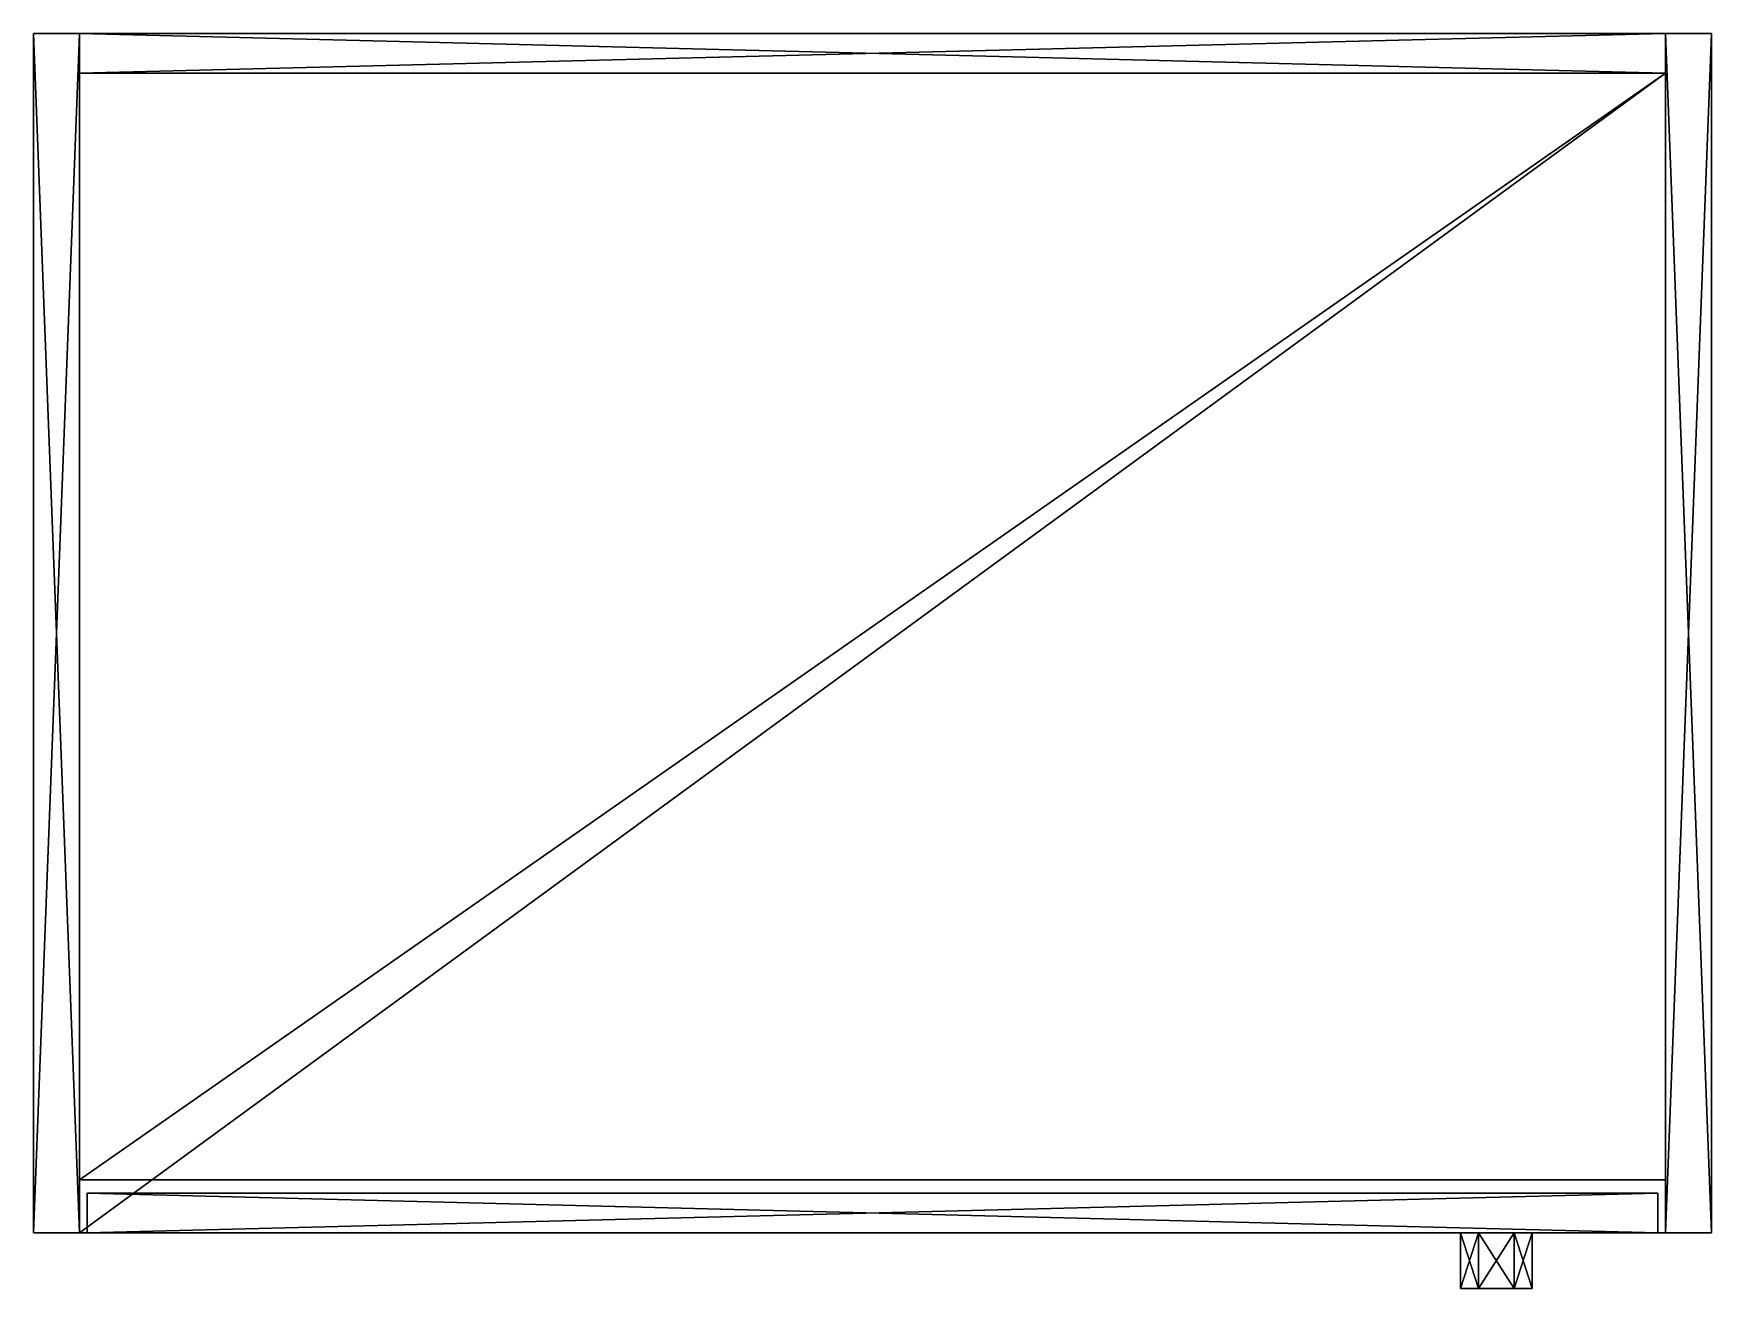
# Model space of a CAD drawing. Extents: x -128 to 107, y -24 to 22.
# Drawn here: x 46.6 to 107, y -23.6 to 21.6 of the extents above; entities that cross this region are included whole.
import ezdxf

# ---------------------------------------------------------------- set-up
doc = ezdxf.new("R2010")
doc.units = 0
doc.layers.add('CABINET03', color=81, linetype='CONTINUOUS')
doc.layers.add('DOOR', color=112, linetype='CONTINUOUS')

msp = doc.modelspace()

# ---------------------------------------------------------------- meshes
at = {"layer": 'CABINET03', "color": 81}
mesh = msp.add_polyface(dxfattribs=at)
corners = [(105.342346, -21.597061, -0.000003), (105.342346, 21.597015, -0.000003), (105.342346, 21.597065, 168.943558), (105.342346, -21.597029, 168.943558), (106.993103, -21.597061, -0.000003), (106.993103, 21.597015, -0.000003), (106.993103, 21.597065, 168.943558), (106.993103, -21.597029, 168.943558), (46.559631, -21.597061, -0.000003), (46.559631, 21.597015, -0.000003), (46.559631, 21.597065, 168.943558), (46.559631, -21.597029, 168.943558), (48.210449, -21.597061, -0.000003), (48.210449, 21.597015, -0.000003), (48.210388, 21.597065, 168.943558), (48.210449, -21.597029, 168.943558), (48.210388, 20.170197, 0.282933), (105.342346, 20.170197, 0.282933), (105.342346, 20.170216, 168.943558), (48.210388, 20.170216, 168.943558), (48.210388, 21.597015, 0.282933), (105.342346, 21.597015, 0.282933), (105.342346, 21.597065, 168.943558), (48.210388, 21.597065, 168.943558), (48.210388, -21.597029, 168.967514), (48.210388, 20.170216, 168.967514), (105.342346, 20.170216, 168.967514), (105.342346, -21.597029, 168.967514), (48.210388, -21.597029, 167.316727), (48.210388, 20.170216, 167.316727), (105.342346, 20.170216, 167.316727), (105.342346, -21.597029, 167.316727), (48.210388, -19.685305, 10.290875), (48.210388, 20.170166, 10.29087), (105.342346, 20.170168, 10.29087), (105.342346, -19.685305, 10.290875), (48.210388, -19.685305, 8.640088), (48.210388, 20.170166, 8.640082), (105.342346, 20.170168, 8.640098), (105.342346, -19.685305, 8.640088), (48.210388, -19.68528, 125.344582), (48.210388, 20.170191, 125.344574), (105.342346, 20.170193, 125.344574), (105.342346, -19.68528, 125.344582), (48.210388, -19.685282, 123.693794), (48.210388, 20.170191, 123.693787), (105.342346, 20.170193, 123.693802), (105.342346, -19.685282, 123.693794), (48.210388, -19.685284, 84.985428), (48.210388, 20.170187, 84.98542), (105.342346, 20.170189, 84.98542), (105.342346, -19.685284, 84.985428), (48.210388, -19.685299, 83.334648), (48.210388, 20.170189, 83.334625), (105.342346, 20.170189, 83.334641), (105.342346, -19.685299, 83.334648), (48.210388, -19.685303, 42.819157), (48.210388, 20.17017, 42.819149), (105.342346, 20.17017, 42.819145), (105.342346, -19.685303, 42.819153), (48.210388, -19.685303, 41.168365), (48.210388, 20.17017, 41.168354), (105.342346, 20.17017, 41.168369), (105.342346, -19.685303, 41.168365)]
mesh.append_faces([[corners[k] for k in face] for face in [(0, 2, 1), (0, 5, 4), (1, 6, 5), (2, 7, 6), (3, 4, 7), (8, 10, 9), (8, 13, 12), (9, 14, 13), (10, 15, 14), (11, 12, 15), (16, 18, 19), (16, 21, 17), (17, 22, 18), (18, 23, 19), (19, 20, 16), (20, 22, 21), (24, 26, 25), (24, 29, 28), (25, 30, 29), (26, 31, 30), (27, 28, 31), (32, 34, 33), (32, 37, 36), (33, 38, 37), (34, 39, 38), (35, 36, 39), (40, 42, 41), (40, 45, 44), (41, 46, 45), (42, 47, 46), (43, 44, 47), (48, 50, 49), (48, 53, 52), (49, 54, 53), (50, 55, 54), (51, 52, 55), (56, 58, 57), (56, 61, 60), (57, 62, 61), (58, 63, 62), (59, 60, 63)]], dxfattribs={"vtx0": -1})
mesh.append_faces([[corners[k] for k in face] for face in [(5, 6, 4), (13, 14, 12), (29, 30, 28), (37, 38, 36), (45, 46, 44), (53, 54, 52), (61, 62, 60)]], dxfattribs={"vtx1": -1})
mesh.append_faces([[corners[k] for k in face] for face in [(0, 3, 2), (0, 1, 5), (1, 2, 6), (2, 3, 7), (3, 0, 4), (6, 7, 4), (8, 11, 10), (8, 9, 13), (9, 10, 14), (10, 11, 15), (11, 8, 12), (14, 15, 12), (16, 17, 18), (16, 20, 21), (17, 21, 22), (18, 22, 23), (19, 23, 20), (20, 23, 22), (24, 27, 26), (24, 25, 29), (25, 26, 30), (26, 27, 31), (27, 24, 28), (30, 31, 28), (32, 35, 34), (32, 33, 37), (33, 34, 38), (34, 35, 39), (35, 32, 36), (38, 39, 36), (40, 43, 42), (40, 41, 45), (41, 42, 46), (42, 43, 47), (43, 40, 44), (46, 47, 44), (48, 51, 50), (48, 49, 53), (49, 50, 54), (50, 51, 55), (51, 48, 52), (54, 55, 52), (56, 59, 58), (56, 57, 61), (57, 58, 62), (58, 59, 63), (59, 56, 60), (62, 63, 60)]], dxfattribs={"vtx2": -1})
at = {"layer": 'DOOR', "color": 112}
mesh = msp.add_polyface(dxfattribs=at)
corners = [(48.49329, -21.597052, 8.640081), (105.059586, -21.597052, 8.640081), (105.059586, -21.597029, 167.106812), (48.49329, -21.597029, 167.106812), (48.49329, -20.170233, 8.64008), (105.059586, -20.170233, 8.64008), (105.059586, -20.170179, 167.106812), (48.49329, -20.170179, 167.106812), (99.24678, -21.597027, 89.178741), (100.537102, -21.597027, 89.178741), (99.891945, -21.597027, 90.296196), (98.601624, -21.597027, 90.296196), (97.956459, -21.597027, 89.178741), (98.601624, -21.597027, 88.061295), (99.891945, -21.597027, 88.061295), (100.537102, -23.597027, 89.178741), (99.891945, -23.597027, 90.296196), (98.601624, -23.597027, 90.296196), (97.956459, -23.597027, 89.178741), (98.601624, -23.597027, 88.061295), (99.891945, -23.597027, 88.061295), (99.24678, -23.597027, 89.178741)]
mesh.append_faces([[corners[k] for k in face] for face in [(0, 2, 3), (0, 5, 1), (1, 6, 2), (2, 7, 3), (3, 4, 0), (4, 6, 5), (9, 16, 15), (10, 17, 16), (11, 18, 17), (12, 19, 18), (13, 20, 19), (14, 15, 20)]], dxfattribs={"vtx0": -1})
mesh.append_faces([[corners[k] for k in face] for face in [(8, 10, 9), (8, 11, 10), (8, 12, 11), (8, 13, 12), (8, 14, 13), (8, 9, 14), (21, 15, 16), (21, 16, 17), (21, 17, 18), (21, 18, 19), (21, 19, 20), (21, 20, 15)]], dxfattribs={"vtx0": -1, "vtx2": -1})
mesh.append_faces([[corners[k] for k in face] for face in [(0, 1, 2), (0, 4, 5), (1, 5, 6), (2, 6, 7), (3, 7, 4), (4, 7, 6), (9, 10, 16), (10, 11, 17), (11, 12, 18), (12, 13, 19), (13, 14, 20), (14, 9, 15)]], dxfattribs={"vtx2": -1})

doc.saveas('drawing.dxf')
